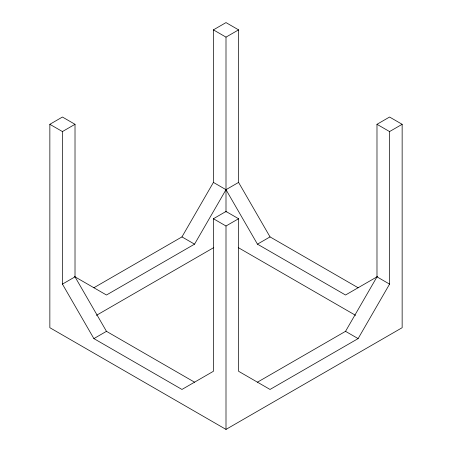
<?xml version="1.0" encoding="UTF-8"?>
<svg xmlns="http://www.w3.org/2000/svg" width="452" height="452" viewBox="0 0 452 452"><rect width="100%" height="100%" fill="white"/><g stroke="black" fill="none" stroke-linecap="round" stroke-linejoin="round"><path stroke-width="0.68" d="M93.886 287.749L181.964 236.899L213.417 182.416L213.417 29.866L226 22.6L238.583 29.866L238.583 182.416L270.036 236.899L358.114 287.749M74.529 276.573L106.469 295.009L194.546 244.159L226 189.682L238.583 182.416M257.454 382.183L345.531 331.333L376.985 276.85L376.985 124.3L389.567 117.034L402.15 124.3L402.15 327.7L226 429.4L49.85 327.7L49.85 124.3L62.432 117.034L75.015 124.3L75.015 276.85L106.469 331.333L194.546 382.183M75.015 124.3L62.432 131.566L62.432 284.116L93.886 338.599L181.964 389.449L213.417 371.284L213.417 218.734L226 211.468L238.583 218.734L238.583 371.284L270.036 389.449L358.114 338.599L389.567 284.116L389.567 131.566L376.985 124.3M213.417 29.866L226 37.126L238.583 29.866M62.432 284.116L75.015 276.85M213.417 218.734L226 226L238.583 218.734M389.567 131.566L402.15 124.3M96.412 315.349L213.773 247.589M93.886 338.599L106.469 331.333M213.417 182.416L226 189.682L257.454 244.159L270.036 236.899M377.471 276.573L345.531 295.009L257.454 244.159M376.985 276.85L389.567 284.116M49.85 124.3L62.432 131.566M238.227 247.589L355.588 315.349M181.964 236.899L194.546 244.159M345.531 331.333L358.114 338.599M226 37.126L226 212.033M226 226L226 429.4"/></g></svg>
